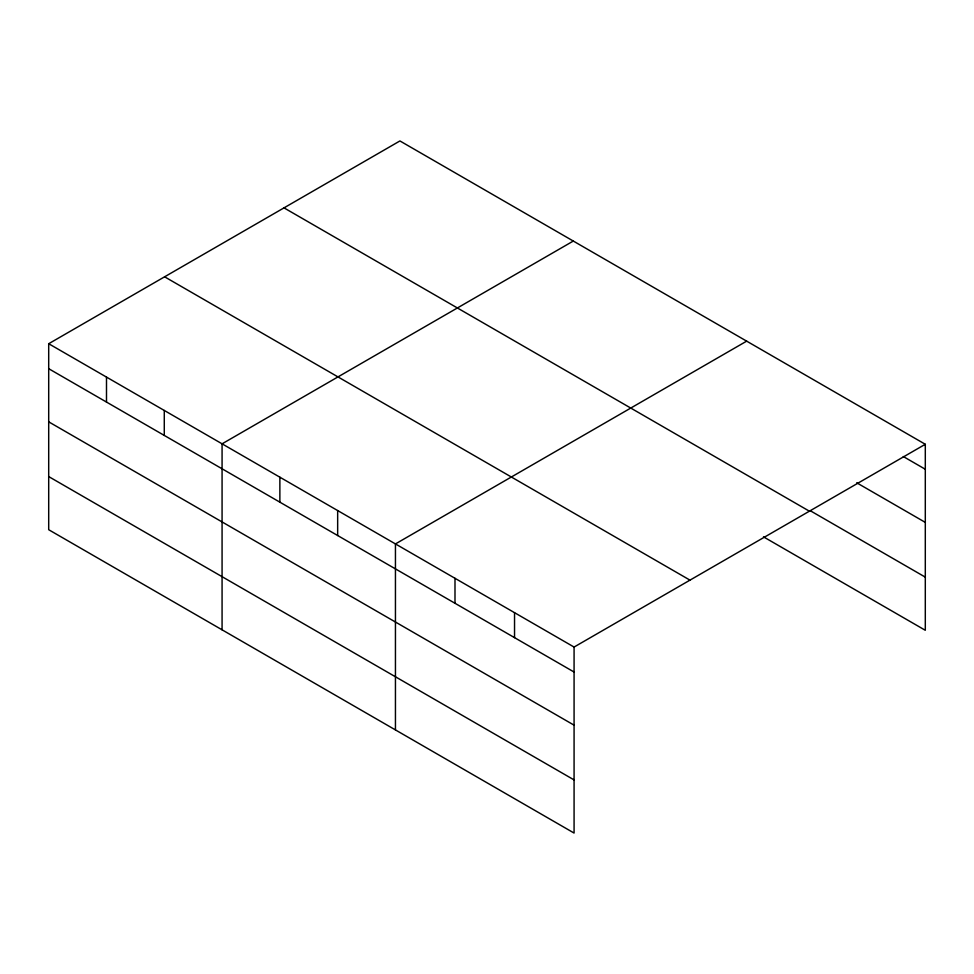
<?xml version="1.0" encoding="UTF-8"?>
<svg xmlns="http://www.w3.org/2000/svg" width="974" height="974" viewBox="0 0 974 974"><rect width="100%" height="100%" fill="white"/><g stroke="black" fill="none" stroke-linecap="round" stroke-linejoin="round"><path stroke-width="1.46" d="M763.494 536.857L925.3 630.275L925.3 444.278L399.924 140.95L48.7 343.725L48.7 529.722L574.076 833.05L574.076 647.053L48.7 343.725M573.296 241.053L222.072 443.827L222.072 629.825M746.668 341.144L395.444 543.93L395.444 729.916M574.076 647.053L925.3 444.278M903.3 456.538L925.3 469.249M856.694 482.775L925.3 522.381M810.1 510.619L925.3 577.132M284.018 207.876L809.394 511.192M164.606 276.811L689.982 580.139M48.7 368.696L574.076 672.023M48.7 421.839L574.076 725.155M48.7 476.578L574.076 779.906M514.54 612.683L514.54 637.641M454.992 578.3L454.992 603.271M337.661 510.559L337.661 535.53M279.867 477.199L279.867 502.158M164.277 410.456L164.277 435.427M106.495 377.096L106.495 402.067"/></g></svg>
